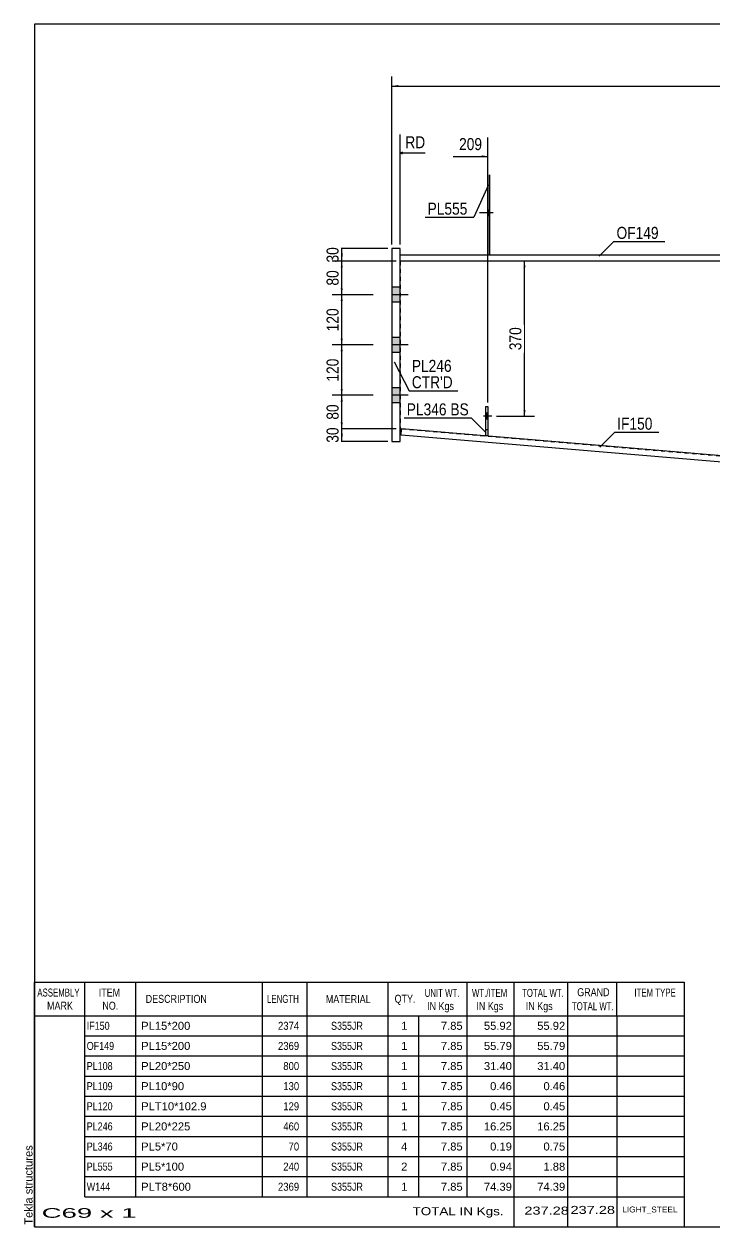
# Model space of a CAD drawing. Header units: millimetres. Extents: x -206 to 207, y -170 to 117.
# Drawn here: x -205.6 to -40.9, y -170.5 to 116.6 of the extents above; entities that cross this region are included whole.
import ezdxf

# ---------------------------------------------------------------- set-up
doc = ezdxf.new("R2010")
doc.units = ezdxf.units.MM
doc.linetypes.add('DXK_LINE_DOT1', pattern=[1.8814, 0.9407, -0.9407])
doc.linetypes.add('DXK_LINE_DOT2', pattern=[3.9198, 1.9599, -1.9599])
doc.styles.add('Arial', font='ARIAL.TTF', dxfattribs={"height": 0.2})
doc.styles.add('Arial Narrow', font='ARIALN.TTF', dxfattribs={"height": 0.2})

# ---------------------------------------------------------------- blocks, each defined once
blk = doc.blocks.new('Unknown-622304788-1209')
at = {"color": 5, "linetype": 'Continuous'}
for p, q in [((206.87, 116.57), (-203.13, 116.57)), ((-203.13, 116.57), (-203.13, -170.43)), ((206.87, -170.43), (206.87, 116.57)), ((-203.13, -170.43), (206.87, -170.43))]:
    blk.add_line(p, q, dxfattribs=at)
at = {"color": 174, "linetype": 'Continuous', "style": 'Arial'}
blk.add_text('Tekla structures', height=1.9102, rotation=90, dxfattribs=at).set_placement((-203.63, -169.93))
blk = doc.blocks.new('Bolt-622304788-1523 - 1508')
at = {"linetype": 'Continuous'}
for points in [[(-117.92, 53.8), (-117.92, 50.2), (-115.92, 50.2), (-115.92, 53.8)], [(-117.92, 53.8), (-117.92, 50.2), (-115.92, 50.2), (-115.92, 53.8)], [(-117.92, 41.8), (-117.92, 38.2), (-115.92, 38.2), (-115.92, 41.8)], [(-117.92, 41.8), (-117.92, 38.2), (-115.92, 38.2), (-115.92, 41.8)], [(-117.92, 29.8), (-117.92, 26.2), (-115.92, 26.2), (-115.92, 29.8)], [(-117.92, 29.8), (-117.92, 26.2), (-115.92, 26.2), (-115.92, 29.8)]]:
    blk.add_hatch(color=3, dxfattribs=at).paths.add_polyline_path(points)
at = {"color": 3, "linetype": 'Continuous'}
for p, q in [((-115.92, 53.8), (-117.92, 53.8)), ((-115.92, 53.8), (-117.92, 53.8)), ((-114.02, 52), (-117.92, 52)), ((-114.02, 52), (-117.92, 52)), ((-115.92, 50.2), (-117.92, 50.2)), ((-115.92, 50.2), (-117.92, 50.2)), ((-115.92, 41.8), (-117.92, 41.8)), ((-115.92, 41.8), (-117.92, 41.8)), ((-114.02, 40), (-117.92, 40)), ((-114.02, 40), (-117.92, 40)), ((-115.92, 38.2), (-117.92, 38.2)), ((-115.92, 38.2), (-117.92, 38.2)), ((-115.92, 29.8), (-117.92, 29.8)), ((-115.92, 29.8), (-117.92, 29.8)), ((-114.02, 28), (-117.92, 28)), ((-114.02, 28), (-117.92, 28)), ((-115.92, 26.2), (-117.92, 26.2)), ((-115.92, 26.2), (-117.92, 26.2))]:
    blk.add_line(p, q, dxfattribs=at)
blk = doc.blocks.new('Part-622304788-1529 - 1508')
at = {"color": 7, "linetype": 'DXK_LINE_DOT1'}
for p, q in [((120.98, 60), (-115.92, 60)), ((-115.92, 60), (-115.92, 20)), ((120.98, 0), (120.98, 60)), ((-115.62, 19.97), (120.98, 0))]:
    blk.add_line(p, q, dxfattribs=at)
at = {"color": 2, "linetype": 'Continuous'}
blk.add_line((-115.92, 20), (-115.62, 19.97), dxfattribs=at)
blk = doc.blocks.new('Part-622304788-1631 - 1508')
at = {"color": 2, "linetype": 'Continuous'}
for p, q in [((-115.92, 63), (-117.92, 63)), ((-117.92, 63), (-117.92, 17)), ((-115.92, 17), (-115.92, 63)), ((-117.92, 17), (-115.92, 17))]:
    blk.add_line(p, q, dxfattribs=at)
blk = doc.blocks.new('Part-622304788-2604 - 1508')
at = {"color": 2, "linetype": 'Continuous'}
for p, q in [((-95.56, 18.29), (-95.56, 25.29)), ((-95.56, 25.29), (-95.06, 25.29)), ((-95.06, 25.29), (-95.06, 18.29)), ((-95.06, 18.29), (-95.56, 18.29))]:
    blk.add_line(p, q, dxfattribs=at)
blk = doc.blocks.new('Part-622304788-1723 - 1508')
at = {"color": 2, "linetype": 'Continuous'}
for p, q in [((-115.74, 18.48), (-115.62, 19.97)), ((120.85, -1.49), (-115.74, 18.48)), ((120.98, 0), (-115.62, 19.97)), ((120.85, -1.49), (120.98, 0))]:
    blk.add_line(p, q, dxfattribs=at)
blk = doc.blocks.new('Part-622304788-1728 - 1508')
at = {"color": 2, "linetype": 'Continuous'}
for p, q in [((-115.92, 61.5), (120.98, 61.5)), ((120.98, 60), (-115.92, 60))]:
    blk.add_line(p, q, dxfattribs=at)
at = {"color": 7, "linetype": 'DXK_LINE_DOT1'}
for p, q in [((-115.92, 60), (-115.92, 61.5)), ((120.98, 60), (120.98, 61.5))]:
    blk.add_line(p, q, dxfattribs=at)
blk = doc.blocks.new('Part-622304788-2600 - 1508')
at = {"color": 2, "linetype": 'Continuous'}
for p, q in [((-95.06, 80.57), (-95.06, 61.5)), ((-94.56, 61.5), (-94.56, 80.57))]:
    blk.add_line(p, q, dxfattribs=at)
at = {"color": 7, "linetype": 'DXK_LINE_DOT1'}
blk.add_line((-95.06, 61.5), (-94.56, 61.5), dxfattribs=at)
blk = doc.blocks.new('Part-622304788-2601 - 1508')
at = {"color": 7, "linetype": 'DXK_LINE_DOT1'}
for p, q in [((-95.56, 18.29), (-95.56, 25.29)), ((-95.56, 25.29), (-95.06, 25.29)), ((-95.06, 25.29), (-95.06, 18.29)), ((-95.56, 19.79), (-95.06, 19.79)), ((-95.06, 18.29), (-95.56, 18.29))]:
    blk.add_line(p, q, dxfattribs=at)
blk = doc.blocks.new('Bolt-622304788-2607 - 1508')
at = {"linetype": 'Continuous'}
blk.add_hatch(color=3, dxfattribs=at).paths.add_polyline_path([(-94.56, 70.8), (-94.56, 72.2), (-95.06, 72.2), (-95.06, 70.8)])
blk.add_hatch(color=3, dxfattribs=at).paths.add_polyline_path([(-94.56, 70.8), (-94.56, 72.2), (-95.06, 72.2), (-95.06, 70.8)])
at = {"color": 3, "linetype": 'Continuous'}
for p, q in [((-94.56, 72.2), (-95.06, 72.2)), ((-94.56, 72.2), (-95.06, 72.2)), ((-93.76, 71.5), (-97.06, 71.5)), ((-93.76, 71.5), (-97.06, 71.5)), ((-94.56, 70.8), (-95.06, 70.8)), ((-94.56, 70.8), (-95.06, 70.8))]:
    blk.add_line(p, q, dxfattribs=at)
blk = doc.blocks.new('Bolt-622304788-2608 - 1508')
at = {"color": 3, "linetype": 'DXK_LINE_DOT2'}
for p, q in [((-94.11, 22.99), (-97.41, 22.99)), ((-95.06, 23.69), (-95.56, 23.69)), ((-95.06, 22.29), (-95.56, 22.29))]:
    blk.add_line(p, q, dxfattribs=at)
blk = doc.blocks.new('Bolt-622304788-2611 - 1508')
at = {"linetype": 'Continuous'}
blk.add_hatch(color=3, dxfattribs=at).paths.add_polyline_path([(-95.06, 22.29), (-95.06, 23.69), (-95.56, 23.69), (-95.56, 22.29)])
at = {"color": 3, "linetype": 'Continuous'}
for p, q in [((-95.06, 23.69), (-95.56, 23.69)), ((-94.26, 22.99), (-95.56, 22.99)), ((-95.06, 22.29), (-95.56, 22.29))]:
    blk.add_line(p, q, dxfattribs=at)
blk = doc.blocks.new('StraightDimension-622304788-3063 - 1508')
at = {"linetype": 'Continuous'}
for points in [[(-86.56, 58.5), (-86.31, 60), (-86.06, 58.5)], [(-86.06, 24.49), (-86.31, 22.99), (-86.56, 24.49)]]:
    blk.add_hatch(color=7, dxfattribs=at).paths.add_polyline_path(points)
at = {"color": 7, "linetype": 'Continuous'}
for p, q in [((-86.37, 60), (-88.56, 60)), ((-86.31, 22.99), (-86.31, 60)), ((-92.98, 22.99), (-83.91, 22.99))]:
    blk.add_line(p, q, dxfattribs=at)
at = {"color": 0}
blk.add_wipeout([(-86.46, 44.84), (-90.66, 44.84), (-90.66, 38.15), (-86.46, 38.15)], dxfattribs=at)
at = {"color": 3, "style": 'Arial Narrow'}
blk.add_text('370', height=2.863, rotation=90.0002, dxfattribs=at).set_placement((-87.06, 38.75))
blk = doc.blocks.new('StraightDimension-622304788-1776 - 1508')
at = {"linetype": 'Continuous'}
for points in [[(-116.42, 101.53), (-117.92, 101.78), (-116.42, 102.03)], [(121.48, 102.03), (122.98, 101.78), (121.48, 101.53)]]:
    blk.add_hatch(color=7, dxfattribs=at).paths.add_polyline_path(points)
at = {"color": 7, "linetype": 'Continuous'}
for p, q in [((-117.92, 64), (-117.92, 104.03)), ((122.98, 71), (122.98, 104.03)), ((-117.92, 101.78), (122.98, 101.78))]:
    blk.add_line(p, q, dxfattribs=at)
at = {"color": 0}
blk.add_wipeout([(6.79, 101.93), (6.79, 106.13), (-1.72, 106.13), (-1.72, 101.93)], dxfattribs=at)
at = {"color": 3, "style": 'Arial Narrow'}
blk.add_text('2409', height=2.863, dxfattribs=at).set_placement((-1.12, 102.53))
blk = doc.blocks.new('StraightDimension-622304788-1785 - 1508')
at = {"linetype": 'Continuous'}
for points in [[(-130.14, 61.5), (-129.89, 63), (-129.64, 61.5)], [(-129.64, 61.5), (-129.89, 60), (-130.14, 61.5)]]:
    blk.add_hatch(color=7, dxfattribs=at).paths.add_polyline_path(points)
at = {"color": 7, "linetype": 'Continuous'}
for p, q in [((-118.92, 63), (-132.14, 63)), ((-129.89, 60), (-129.89, 63)), ((-116.92, 60), (-132.14, 60))]:
    blk.add_line(p, q, dxfattribs=at)
at = {"color": 0}
blk.add_wipeout([(-130.04, 63.93), (-134.24, 63.93), (-134.24, 59.07), (-130.04, 59.07)], dxfattribs=at)
at = {"color": 3, "style": 'Arial Narrow'}
blk.add_text('30', height=2.863, rotation=90.0002, dxfattribs=at).set_placement((-130.64, 59.67))
blk = doc.blocks.new('StraightDimension-622304788-1795 - 1508')
at = {"linetype": 'Continuous'}
for points in [[(-130.14, 58.5), (-129.89, 60), (-129.64, 58.5)], [(-129.64, 53.5), (-129.89, 52), (-130.14, 53.5)]]:
    blk.add_hatch(color=7, dxfattribs=at).paths.add_polyline_path(points)
at = {"color": 7, "linetype": 'Continuous'}
for p, q in [((-116.92, 60), (-132.14, 60)), ((-129.89, 52), (-129.89, 60)), ((-122.42, 52), (-132.14, 52))]:
    blk.add_line(p, q, dxfattribs=at)
at = {"color": 0}
blk.add_wipeout([(-130.04, 58.43), (-134.24, 58.43), (-134.24, 53.57), (-130.04, 53.57)], dxfattribs=at)
at = {"color": 3, "style": 'Arial Narrow'}
blk.add_text('80', height=2.863, rotation=90.0002, dxfattribs=at).set_placement((-130.64, 54.17))
blk = doc.blocks.new('StraightDimension-622304788-3032 - 1508')
at = {"linetype": 'Continuous'}
blk.add_hatch(color=7, dxfattribs=at).paths.add_polyline_path([(-96.56, 85.25), (-95.06, 85), (-96.56, 84.75)])
at = {"color": 7, "linetype": 'Continuous'}
for p, q in [((-95.06, 26.29), (-95.06, 89.5)), ((-103.29, 85), (-95.06, 85))]:
    blk.add_line(p, q, dxfattribs=at)
at = {"color": 0, "linetype": 'Continuous'}
blk.add_wipeout([(-109.38, 86.35), (-109.38, 90.55), (-115.33, 90.55), (-115.33, 86.35)], dxfattribs=at)
at = {"color": 7, "linetype": 'Continuous'}
for p, q in [((-115.92, 64), (-115.92, 90.25)), ((-115.42, 86), (-115.92, 85.75)), ((-115.42, 85.5), (-115.92, 85.75)), ((-109.98, 85.75), (-115.92, 85.75))]:
    blk.add_line(p, q, dxfattribs=at)
at = {"color": 3, "linetype": 'Continuous', "style": 'Arial Narrow'}
blk.add_text('RD', height=2.863, dxfattribs=at).set_placement((-114.73, 86.95))
at = {"color": 0}
blk.add_wipeout([(-95.83, 85.9), (-95.83, 90.1), (-102.51, 90.1), (-102.51, 85.9)], dxfattribs=at)
at = {"color": 3, "style": 'Arial Narrow'}
blk.add_text('209', height=2.863, dxfattribs=at).set_placement((-101.91, 86.5))
blk = doc.blocks.new('StraightDimension-622304788-1804 - 1508')
at = {"linetype": 'Continuous'}
for points in [[(-130.14, 26.5), (-129.89, 28), (-129.64, 26.5)], [(-129.64, 21.5), (-129.89, 20), (-130.14, 21.5)]]:
    blk.add_hatch(color=7, dxfattribs=at).paths.add_polyline_path(points)
at = {"color": 7, "linetype": 'Continuous'}
for p, q in [((-122.42, 28), (-132.14, 28)), ((-129.89, 20), (-129.89, 28)), ((-116.92, 20), (-132.14, 20))]:
    blk.add_line(p, q, dxfattribs=at)
at = {"color": 0}
blk.add_wipeout([(-130.04, 26.43), (-134.24, 26.43), (-134.24, 21.57), (-130.04, 21.57)], dxfattribs=at)
at = {"color": 3, "style": 'Arial Narrow'}
blk.add_text('80', height=2.863, rotation=90.0002, dxfattribs=at).set_placement((-130.64, 22.17))
blk = doc.blocks.new('StraightDimension-622304788-2445 - 1508')
at = {"linetype": 'Continuous'}
for points in [[(-130.14, 50.5), (-129.89, 52), (-129.64, 50.5)], [(-129.64, 41.5), (-129.89, 40), (-130.14, 41.5)]]:
    blk.add_hatch(color=7, dxfattribs=at).paths.add_polyline_path(points)
at = {"color": 7, "linetype": 'Continuous'}
for p, q in [((-122.42, 52), (-132.14, 52)), ((-129.89, 40), (-129.89, 52)), ((-122.42, 40), (-132.14, 40))]:
    blk.add_line(p, q, dxfattribs=at)
at = {"color": 0}
blk.add_wipeout([(-130.04, 49.34), (-134.24, 49.34), (-134.24, 42.66), (-130.04, 42.66)], dxfattribs=at)
at = {"color": 3, "style": 'Arial Narrow'}
blk.add_text('120', height=2.863, rotation=90.0002, dxfattribs=at).set_placement((-130.64, 43.26))
blk = doc.blocks.new('StraightDimension-622304788-1815 - 1508')
at = {"linetype": 'Continuous'}
for points in [[(-130.14, 18.5), (-129.89, 20), (-129.64, 18.5)], [(-129.64, 18.5), (-129.89, 17), (-130.14, 18.5)]]:
    blk.add_hatch(color=7, dxfattribs=at).paths.add_polyline_path(points)
at = {"color": 7, "linetype": 'Continuous'}
for p, q in [((-116.92, 20), (-132.14, 20)), ((-129.89, 17), (-129.89, 20)), ((-118.92, 17), (-132.14, 17))]:
    blk.add_line(p, q, dxfattribs=at)
at = {"color": 0}
blk.add_wipeout([(-130.04, 20.93), (-134.24, 20.93), (-134.24, 16.07), (-130.04, 16.07)], dxfattribs=at)
at = {"color": 3, "style": 'Arial Narrow'}
blk.add_text('30', height=2.863, rotation=90.0002, dxfattribs=at).set_placement((-130.64, 16.67))
blk = doc.blocks.new('StraightDimension-622304788-2443 - 1508')
at = {"linetype": 'Continuous'}
for points in [[(-130.14, 38.5), (-129.89, 40), (-129.64, 38.5)], [(-129.64, 29.5), (-129.89, 28), (-130.14, 29.5)]]:
    blk.add_hatch(color=7, dxfattribs=at).paths.add_polyline_path(points)
at = {"color": 7, "linetype": 'Continuous'}
for p, q in [((-122.42, 40), (-132.14, 40)), ((-129.89, 28), (-129.89, 40)), ((-122.42, 28), (-132.14, 28))]:
    blk.add_line(p, q, dxfattribs=at)
at = {"color": 0}
blk.add_wipeout([(-130.04, 37.34), (-134.24, 37.34), (-134.24, 30.66), (-130.04, 30.66)], dxfattribs=at)
at = {"color": 3, "style": 'Arial Narrow'}
blk.add_text('120', height=2.863, rotation=90.0002, dxfattribs=at).set_placement((-130.64, 31.26))
blk = doc.blocks.new('CBS_BOM-622304788-3074')
at = {"color": 7, "linetype": 'Continuous'}
for p, q in [((-203.16, -120.06), (-203.16, -112.06)), ((-203.16, -112.06), (-48.24, -112.06)), ((-191.16, -120.06), (-191.16, -112.06)), ((-178.97, -120.06), (-178.97, -112.06)), ((-148.8, -120.06), (-148.8, -112.06)), ((-138.13, -120.06), (-138.13, -112.06)), ((-118.81, -120.06), (-118.81, -112.06)), ((-100.01, -120.06), (-100.01, -112.06)), ((-88.8, -120.06), (-88.8, -112.06)), ((-76.01, -120.06), (-76.01, -112.06)), ((-64.26, -120.06), (-64.26, -112.06)), ((-48.24, -112.07), (-48.24, -120.05)), ((-203.16, -120.06), (-48.24, -120.06)), ((-203.16, -124.86), (-203.16, -120.06)), ((-191.16, -124.86), (-191.16, -120.06)), ((-178.97, -124.86), (-178.97, -120.06)), ((-148.8, -124.86), (-148.8, -120.06)), ((-138.13, -124.86), (-138.13, -120.06)), ((-118.81, -124.86), (-118.81, -120.06)), ((-111.54, -124.86), (-111.54, -120.06)), ((-100.01, -124.86), (-100.01, -120.06)), ((-88.8, -124.86), (-88.8, -120.06)), ((-76.01, -124.86), (-76.01, -120.06)), ((-64.24, -124.86), (-64.24, -120.06)), ((-48.24, -120.06), (-48.24, -124.86)), ((-203.16, -129.66), (-203.16, -124.86)), ((-191.16, -124.86), (-48.24, -124.86)), ((-191.16, -129.66), (-191.16, -124.86)), ((-178.97, -129.66), (-178.97, -124.86)), ((-148.8, -129.66), (-148.8, -124.86)), ((-138.13, -129.66), (-138.13, -124.86)), ((-118.81, -129.66), (-118.81, -124.86)), ((-111.54, -129.66), (-111.54, -124.86)), ((-100.01, -129.66), (-100.01, -124.86)), ((-88.8, -129.66), (-88.8, -124.86)), ((-76.01, -129.66), (-76.01, -124.86)), ((-64.24, -129.66), (-64.24, -124.86)), ((-48.24, -124.86), (-48.24, -129.66)), ((-203.16, -134.46), (-203.16, -129.66)), ((-191.16, -129.66), (-48.24, -129.66)), ((-191.16, -134.46), (-191.16, -129.66)), ((-178.97, -134.46), (-178.97, -129.66)), ((-148.8, -134.46), (-148.8, -129.66)), ((-138.13, -134.46), (-138.13, -129.66)), ((-118.81, -134.46), (-118.81, -129.66)), ((-111.54, -134.46), (-111.54, -129.66)), ((-100.01, -134.46), (-100.01, -129.66)), ((-88.8, -134.46), (-88.8, -129.66)), ((-76.01, -134.46), (-76.01, -129.66)), ((-64.24, -134.46), (-64.24, -129.66)), ((-48.24, -129.66), (-48.24, -134.46)), ((-203.16, -139.26), (-203.16, -134.46)), ((-191.16, -134.46), (-48.24, -134.46)), ((-191.16, -139.26), (-191.16, -134.46)), ((-178.97, -139.26), (-178.97, -134.46)), ((-148.8, -139.26), (-148.8, -134.46)), ((-138.13, -139.26), (-138.13, -134.46)), ((-118.81, -139.26), (-118.81, -134.46)), ((-111.54, -139.26), (-111.54, -134.46)), ((-100.01, -139.26), (-100.01, -134.46)), ((-88.8, -139.26), (-88.8, -134.46)), ((-76.01, -139.26), (-76.01, -134.46)), ((-64.24, -139.26), (-64.24, -134.46)), ((-48.24, -134.46), (-48.24, -139.26)), ((-203.16, -144.06), (-203.16, -139.26)), ((-191.16, -139.26), (-48.24, -139.26)), ((-191.16, -144.06), (-191.16, -139.26)), ((-178.97, -144.06), (-178.97, -139.26)), ((-148.8, -144.06), (-148.8, -139.26)), ((-138.13, -144.06), (-138.13, -139.26)), ((-118.81, -144.06), (-118.81, -139.26)), ((-111.54, -144.06), (-111.54, -139.26)), ((-100.01, -144.06), (-100.01, -139.26)), ((-88.8, -144.06), (-88.8, -139.26)), ((-76.01, -144.06), (-76.01, -139.26)), ((-64.24, -144.06), (-64.24, -139.26)), ((-48.24, -139.26), (-48.24, -144.06)), ((-203.16, -148.86), (-203.16, -144.06)), ((-191.16, -144.06), (-48.24, -144.06)), ((-191.16, -148.86), (-191.16, -144.06)), ((-178.97, -148.86), (-178.97, -144.06)), ((-148.8, -148.86), (-148.8, -144.06)), ((-138.13, -148.86), (-138.13, -144.06)), ((-118.81, -148.86), (-118.81, -144.06)), ((-111.54, -148.86), (-111.54, -144.06)), ((-100.01, -148.86), (-100.01, -144.06)), ((-88.8, -148.86), (-88.8, -144.06)), ((-76.01, -148.86), (-76.01, -144.06)), ((-64.24, -148.86), (-64.24, -144.06)), ((-48.24, -144.06), (-48.24, -148.86)), ((-203.16, -153.66), (-203.16, -148.86)), ((-191.16, -148.86), (-48.24, -148.86)), ((-191.16, -153.66), (-191.16, -148.86)), ((-178.97, -153.66), (-178.97, -148.86)), ((-148.8, -153.66), (-148.8, -148.86)), ((-138.13, -153.66), (-138.13, -148.86)), ((-118.81, -153.66), (-118.81, -148.86)), ((-111.54, -153.66), (-111.54, -148.86)), ((-100.01, -153.66), (-100.01, -148.86)), ((-88.8, -153.66), (-88.8, -148.86)), ((-76.01, -153.66), (-76.01, -148.86)), ((-64.24, -153.66), (-64.24, -148.86)), ((-48.24, -148.86), (-48.24, -153.66)), ((-203.16, -158.46), (-203.16, -153.66)), ((-191.16, -153.66), (-48.24, -153.66)), ((-191.16, -158.46), (-191.16, -153.66)), ((-178.97, -158.46), (-178.97, -153.66)), ((-148.8, -158.46), (-148.8, -153.66)), ((-138.13, -158.46), (-138.13, -153.66)), ((-118.81, -158.46), (-118.81, -153.66)), ((-111.54, -158.46), (-111.54, -153.66)), ((-100.01, -158.46), (-100.01, -153.66)), ((-88.8, -158.46), (-88.8, -153.66)), ((-76.01, -158.46), (-76.01, -153.66)), ((-64.24, -158.46), (-64.24, -153.66)), ((-48.24, -153.66), (-48.24, -158.46)), ((-203.16, -163.26), (-203.16, -158.46)), ((-191.16, -158.46), (-48.24, -158.46)), ((-191.16, -163.26), (-191.16, -158.46)), ((-178.97, -163.26), (-178.97, -158.46)), ((-148.8, -163.26), (-148.8, -158.46)), ((-138.13, -163.26), (-138.13, -158.46)), ((-118.81, -163.26), (-118.81, -158.46)), ((-111.54, -163.26), (-111.54, -158.46)), ((-100.01, -163.26), (-100.01, -158.46)), ((-88.8, -163.26), (-88.8, -158.46)), ((-76.01, -163.26), (-76.01, -158.46)), ((-64.24, -163.26), (-64.24, -158.46)), ((-48.24, -158.46), (-48.24, -163.26)), ((-203.16, -170.46), (-203.16, -163.28)), ((-191.16, -163.26), (-48.24, -163.26)), ((-88.8, -170.46), (-88.8, -163.28)), ((-76.01, -170.46), (-76.01, -163.28)), ((-64.2, -170.46), (-64.2, -163.28)), ((-48.24, -163.26), (-48.24, -170.46)), ((-203.16, -170.46), (-48.24, -170.46))]:
    blk.add_line(p, q, dxfattribs=at)
at = {"color": 3, "linetype": 'Continuous', "style": 'Arial'}
for s, height, width, p in [('ASSEMBLY', 1.91, 0.7, (-202.48, -115.48)), ('ITEM', 1.91, 0.8, (-187.83, -115.48)), ('UNIT WT.', 1.91, 0.7, (-110.12, -115.56)), ('WT./ITEM', 1.91, 0.7, (-98.83, -115.56)), ('TOTAL WT.', 1.91, 0.7, (-86.89, -115.56)), ('GRAND', 1.91, 0.8, (-73.74, -115.4)), ('ITEM TYPE', 1.91, 0.7, (-60.1, -115.48)), ('MARK', 1.91, 0.8, (-200.16, -118.62)), ('NO.', 1.91, 0.8, (-186.97, -118.62)), ('DESCRIPTION', 1.9102, 0.8, (-176.64, -116.99)), ('LENGTH', 1.91, 0.7, (-147.7, -116.99)), ('MATERIAL', 1.91, 0.8, (-133.68, -117.04)), ('QTY.', 1.91, 0.8, (-117.29, -116.96)), ('IN Kgs', 1.91, 0.8, (-109.54, -118.7)), ('IN Kgs', 1.91, 0.8, (-97.79, -118.7)), ('IN Kgs', 1.91, 0.8, (-86, -118.7)), ('TOTAL WT.', 1.91, 0.7, (-75, -118.74))]:
    blk.add_text(s, height=height, dxfattribs=dict(at, width=width)).set_placement(p)
at = {"color": 7, "linetype": 'Continuous', "style": 'Arial'}
for s, width, p in [('IF150', 0.8, (-190.7, -123.42)), ('2374', 0.85, (-145.09, -123.42)), ('S355JR', 0.8, (-132.44, -123.42)), ('OF149', 0.8, (-190.7, -128.22)), ('2369', 0.85, (-145.09, -128.22)), ('S355JR', 0.8, (-132.44, -128.22)), ('PL108', 0.8, (-190.7, -133.02)), ('800', 0.85, (-143.83, -133.02)), ('S355JR', 0.8, (-132.44, -133.02)), ('PL109', 0.8, (-190.7, -137.82)), ('130', 0.85, (-143.83, -137.82)), ('S355JR', 0.8, (-132.44, -137.82)), ('PL120', 0.8, (-190.7, -142.62)), ('129', 0.85, (-143.83, -142.62)), ('S355JR', 0.8, (-132.44, -142.62)), ('PL246', 0.8, (-190.7, -147.42)), ('460', 0.85, (-143.83, -147.42)), ('S355JR', 0.8, (-132.44, -147.42)), ('PL346', 0.8, (-190.7, -152.22)), ('70', 0.85, (-142.57, -152.22)), ('S355JR', 0.8, (-132.44, -152.22)), ('PL555', 0.8, (-190.7, -157.02)), ('240', 0.85, (-143.83, -157.02)), ('S355JR', 0.8, (-132.44, -157.02)), ('W144', 0.8, (-190.7, -161.82)), ('2369', 0.85, (-145.09, -161.82)), ('S355JR', 0.8, (-132.44, -161.82))]:
    blk.add_text(s, height=1.91, dxfattribs=dict(at, width=width)).set_placement(p)
for s, height, p in [('PL15*200', 1.91, (-177.72, -123.42)), ('1', 1.91, (-115.72, -123.42)), ('7.85', 1.91, (-106.25, -123.42)), ('55.92', 1.91, (-95.99, -123.42)), ('55.92', 1.91, (-83.28, -123.42)), ('PL15*200', 1.91, (-177.72, -128.22)), ('7.85', 1.91, (-106.25, -128.22)), ('55.79', 1.91, (-95.99, -128.22)), ('55.79', 1.91, (-83.28, -128.22)), ('1', 1.91, (-115.72, -128.22)), ('PL20*250', 1.91, (-177.72, -133.02)), ('1', 1.91, (-115.72, -133.02)), ('7.85', 1.91, (-106.25, -133.02)), ('31.40', 1.91, (-95.99, -133.02)), ('31.40', 1.91, (-83.28, -133.02)), ('PL10*90', 1.91, (-177.72, -137.82)), ('1', 1.91, (-115.72, -137.82)), ('7.85', 1.91, (-106.25, -137.82)), ('0.46', 1.91, (-94.51, -137.82)), ('0.46', 1.91, (-81.79, -137.82)), ('PLT10*102.9', 1.9102, (-177.72, -142.62)), ('1', 1.91, (-115.72, -142.62)), ('7.85', 1.91, (-106.25, -142.62)), ('0.45', 1.91, (-94.51, -142.62)), ('0.45', 1.91, (-81.79, -142.62)), ('PL20*225', 1.91, (-177.72, -147.42)), ('1', 1.91, (-115.72, -147.42)), ('7.85', 1.91, (-106.25, -147.42)), ('16.25', 1.91, (-95.99, -147.42)), ('16.25', 1.91, (-83.28, -147.42)), ('PL5*70', 1.91, (-177.72, -152.22)), ('4', 1.91, (-115.72, -152.22)), ('7.85', 1.91, (-106.25, -152.22)), ('0.19', 1.91, (-94.51, -152.22)), ('0.75', 1.91, (-81.79, -152.22)), ('PL5*100', 1.91, (-177.72, -157.02)), ('2', 1.91, (-115.72, -157.02)), ('7.85', 1.91, (-106.25, -157.02)), ('0.94', 1.91, (-94.51, -157.02)), ('1.88', 1.91, (-81.79, -157.02)), ('PLT8*600', 1.91, (-177.72, -161.82)), ('1', 1.91, (-115.72, -161.82)), ('7.85', 1.91, (-106.25, -161.82)), ('74.39', 1.91, (-95.99, -161.82)), ('74.39', 1.91, (-83.28, -161.82))]:
    blk.add_text(s, height=height, dxfattribs=at).set_placement(p)
at = {"color": 6, "linetype": 'Continuous', "style": 'Arial'}
for s, height, width, p in [('C69 x 1', 2.292, 2.05, (-201.44, -168.27)), ('TOTAL IN Kgs.', 1.9102, 1.2, (-113, -167.66)), ('237.28', 1.91, 1.3, (-86.34, -167.51)), ('237.28', 1.91, 1.3, (-75.34, -167.35))]:
    blk.add_text(s, height=height, dxfattribs=dict(at, width=width)).set_placement(p)
blk.add_text('LIGHT_STEEL', height=1.4135, dxfattribs=at).set_placement((-62.99, -167))
blk = doc.blocks.new('Mark-622304788-1719 - 1508')
at = {"color": 0}
blk.add_wipeout([(-55.79, 19.78), (-55.79, 22.78), (-64.2, 22.78), (-64.2, 19.78)], dxfattribs=at)
blk.add_wipeout([(-55.79, 19.78), (-55.79, 22.78), (-64.2, 22.78), (-64.2, 19.78)], dxfattribs=at)
at = {"color": 7, "linetype": 'Continuous'}
for p, q in [((-68.33, 15.65), (-64.8, 19.18)), ((-64.8, 19.18), (-54.29, 19.18))]:
    blk.add_line(p, q, dxfattribs=at)
at = {"color": 3, "style": 'Arial Narrow'}
blk.add_text('IF150', height=2.863, dxfattribs=at).set_placement((-64.2, 19.78))
blk = doc.blocks.new('Mark-622304788-2660 - 1508')
at = {"color": 7, "linetype": 'Continuous'}
blk.add_line((-94.88, 78.23), (-98.42, 70.49), dxfattribs=at)
at = {"color": 0}
blk.add_wipeout([(-99.92, 71.09), (-99.92, 74.09), (-109.42, 74.09), (-109.42, 71.09)], dxfattribs=at)
blk.add_wipeout([(-99.92, 71.09), (-99.92, 74.09), (-109.42, 74.09), (-109.42, 71.09)], dxfattribs=at)
at = {"color": 7, "linetype": 'Continuous'}
blk.add_line((-110.02, 70.49), (-98.42, 70.49), dxfattribs=at)
at = {"color": 3, "style": 'Arial Narrow'}
blk.add_text('PL555', height=2.863, dxfattribs=at).set_placement((-109.42, 71.09))
blk = doc.blocks.new('Mark-622304788-1627 - 1508')
at = {"color": 0}
blk.add_wipeout([(-103.67, 33.58), (-103.67, 36.58), (-113.18, 36.58), (-113.18, 33.58)], dxfattribs=at)
blk.add_wipeout([(-103.67, 33.58), (-103.67, 36.58), (-113.18, 36.58), (-113.18, 33.58)], dxfattribs=at)
blk.add_wipeout([(-103.42, 29.68), (-103.42, 32.68), (-113.18, 32.68), (-113.18, 29.68)], dxfattribs=at)
blk.add_wipeout([(-103.42, 29.68), (-103.42, 32.68), (-113.18, 32.68), (-113.18, 29.68)], dxfattribs=at)
at = {"color": 7, "linetype": 'Continuous'}
for p, q in [((-117.38, 35.99), (-113.78, 29.08)), ((-113.78, 29.08), (-102.17, 29.08))]:
    blk.add_line(p, q, dxfattribs=at)
at = {"color": 3, "style": 'Arial Narrow'}
blk.add_text('PL246', height=2.863, dxfattribs=at).set_placement((-113.18, 33.58))
at = {"color": 1, "style": 'Arial Narrow'}
blk.add_text("CTR'D", height=2.863, dxfattribs=at).set_placement((-113.18, 29.68))
blk = doc.blocks.new('Mark-622304788-1724 - 1508')
at = {"color": 0}
blk.add_wipeout([(-54.32, 65.31), (-54.32, 68.31), (-64.37, 68.31), (-64.37, 65.31)], dxfattribs=at)
blk.add_wipeout([(-54.32, 65.31), (-54.32, 68.31), (-64.37, 68.31), (-64.37, 65.31)], dxfattribs=at)
at = {"color": 7, "linetype": 'Continuous'}
for p, q in [((-68.51, 61.17), (-64.97, 64.71)), ((-64.97, 64.71), (-52.82, 64.71))]:
    blk.add_line(p, q, dxfattribs=at)
at = {"color": 3, "style": 'Arial Narrow'}
blk.add_text('OF149', height=2.863, dxfattribs=at).set_placement((-64.37, 65.31))
blk = doc.blocks.new('MarkSet-622304788-2655 - 1508')
at = {"color": 0}
blk.add_wipeout([(-104.88, 23.2), (-104.88, 26.2), (-114.39, 26.2), (-114.39, 23.2)], dxfattribs=at)
blk.add_wipeout([(-104.88, 23.2), (-104.88, 26.2), (-114.39, 26.2), (-114.39, 23.2)], dxfattribs=at)
blk.add_wipeout([(-99.6, 23.2), (-99.6, 26.2), (-103.98, 26.2), (-103.98, 23.2)], dxfattribs=at)
blk.add_wipeout([(-99.6, 23.2), (-99.6, 26.2), (-103.98, 26.2), (-103.98, 23.2)], dxfattribs=at)
at = {"color": 7, "linetype": 'Continuous'}
for p in [(-114.99, 22.6), (-95.46, 19.06)]:
    blk.add_line(p, (-99, 22.6), dxfattribs=at)
at = {"color": 3, "style": 'Arial Narrow'}
for s, p in [('PL346', (-114.39, 23.2)), ('BS', (-103.98, 23.2))]:
    blk.add_text(s, height=2.863, dxfattribs=at).set_placement(p)

msp = doc.modelspace()

# ---------------------------------------------------------------- block references
for name in ['Unknown-622304788-1209', 'Part-622304788-2600 - 1508', 'Bolt-622304788-2607 - 1508', 'Part-622304788-1631 - 1508', 'Part-622304788-1728 - 1508', 'Part-622304788-1529 - 1508', 'Bolt-622304788-1523 - 1508', 'Bolt-622304788-2608 - 1508', 'Part-622304788-2604 - 1508', 'Part-622304788-2601 - 1508', 'Bolt-622304788-2611 - 1508', 'Part-622304788-1723 - 1508', 'CBS_BOM-622304788-3074']:
    msp.add_blockref(name, (0, 0))

# ---------------------------------------------------------------- next in the draw order: block references
for name in ['StraightDimension-622304788-1776 - 1508', 'StraightDimension-622304788-3063 - 1508', 'Mark-622304788-1719 - 1508']:
    msp.add_blockref(name, (0, 0))

# ---------------------------------------------------------------- next in the draw order: block references
for name in ['Mark-622304788-1724 - 1508', 'StraightDimension-622304788-1785 - 1508']:
    msp.add_blockref(name, (0, 0))

# ---------------------------------------------------------------- next in the draw order: block references
msp.add_blockref('StraightDimension-622304788-1795 - 1508', (0, 0))

# ---------------------------------------------------------------- next in the draw order: block references
for name in ['StraightDimension-622304788-3032 - 1508', 'StraightDimension-622304788-2445 - 1508']:
    msp.add_blockref(name, (0, 0))

# ---------------------------------------------------------------- next in the draw order: block references
for name in ['Mark-622304788-2660 - 1508', 'StraightDimension-622304788-1804 - 1508', 'MarkSet-622304788-2655 - 1508']:
    msp.add_blockref(name, (0, 0))

# ---------------------------------------------------------------- next in the draw order: block references
for name in ['StraightDimension-622304788-2443 - 1508', 'Mark-622304788-1627 - 1508', 'StraightDimension-622304788-1815 - 1508']:
    msp.add_blockref(name, (0, 0))

doc.saveas('drawing.dxf')
